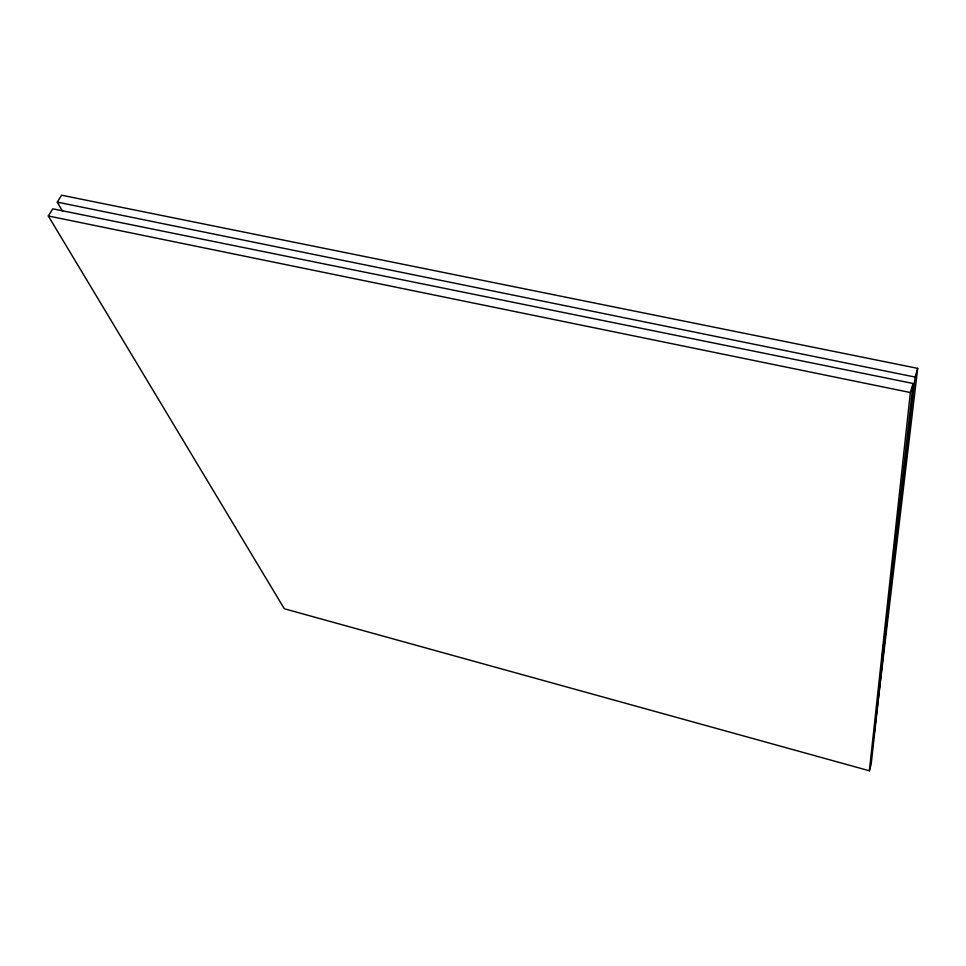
<?xml version="1.0" encoding="UTF-8"?>
<svg xmlns="http://www.w3.org/2000/svg" width="966" height="966" viewBox="0 0 966 966"><rect width="100%" height="100%" fill="white"/><g stroke="black" fill="none" stroke-linecap="round" stroke-linejoin="round"><path stroke-width="1.45" d="M869.364 770.783L910.358 392.534L913.051 383.478L52.816 208.825L48.3 215.973L284.306 608.749L869.364 770.783L871.187 764.178L913.051 383.478M882.369 655.54L882.719 652.545M883.419 646.556L883.769 643.561M884.301 639.069L884.832 634.577M885.363 630.086L885.713 627.091M886.233 622.599L886.764 618.107M887.295 613.615L887.826 609.123M888.177 606.129L888.877 600.152M889.227 597.157L915.104 377.09L917.7 368.36L61.607 195.217L57.26 202.111L62.561 211.216M871.984 752.442L872.346 749.459M872.696 746.464L873.409 740.487M873.771 737.493L917.7 368.36M57.26 202.111L915.104 377.09M48.3 215.973L910.358 392.534"/></g></svg>
